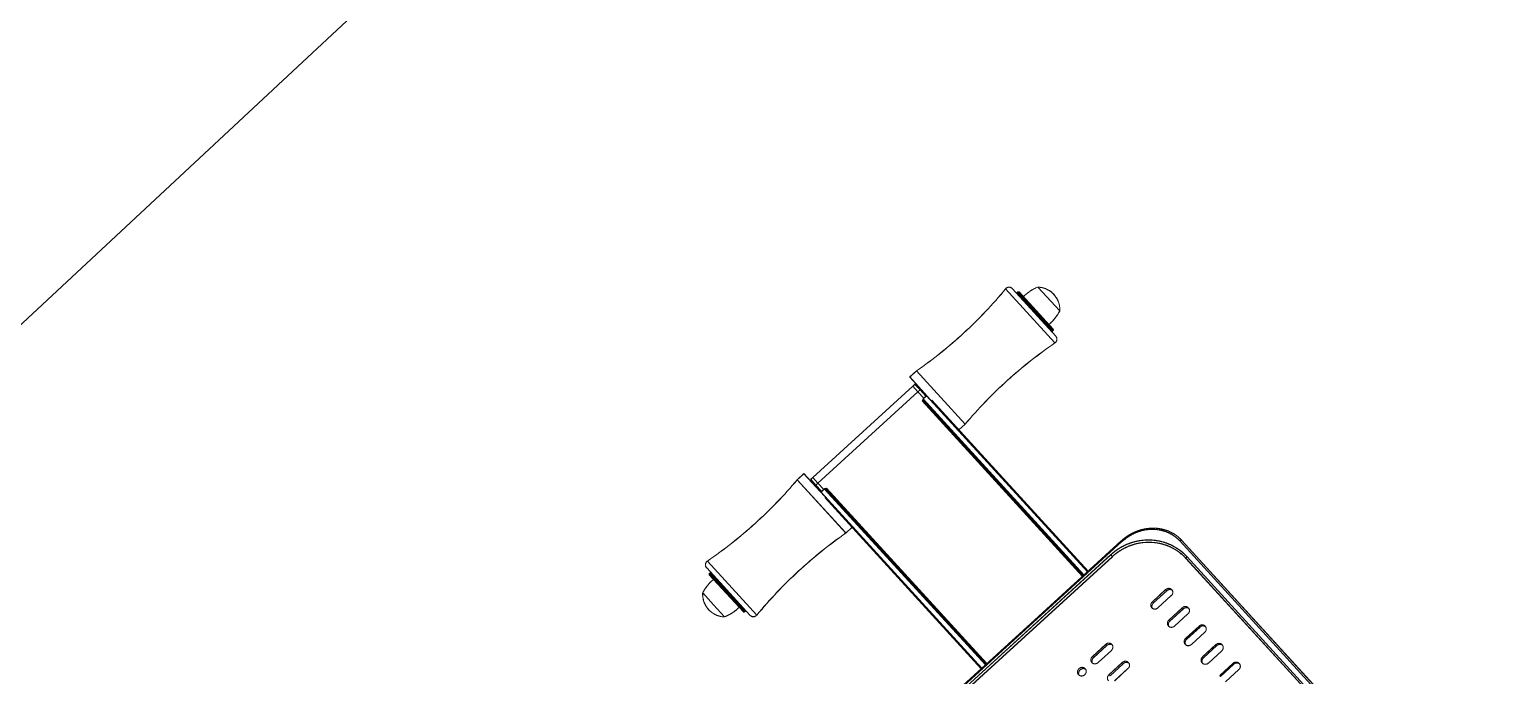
# Model space of a CAD drawing. Header units: millimetres. Extents: x -71377 to 516042, y -145869 to 441446.
# Drawn here: x 215250 to 216891, y 146328 to 147044 of the extents above; entities that cross this region are included whole.
import ezdxf

# ---------------------------------------------------------------- set-up
doc = ezdxf.new("R2010")
doc.units = ezdxf.units.MM
doc.header["$LTSCALE"] = 1000
doc.linetypes.add('IMPORT-DASHEDX2 _4_', pattern=[152.4, 101.6, -50.8])
for name, color, linetype, lineweight in [('05', 5, 'IMPORT-DASHEDX2 _4_', 5), ('06', 6, 'Continuous', 5), ('조경라인_dwg', 8, 'Continuous', 5)]:
    doc.layers.add(name, color=color, linetype=linetype, lineweight=lineweight)

# ---------------------------------------------------------------- blocks, each defined once
blk = doc.blocks.new('조경라인_dwg-6847807-지반층 배치도')
at = {"layer": '05'}
blk.add_line((216127.4, 146530.7), (216127.2, 146530.9), dxfattribs=at)
at = {"layer": '05', "flags": 128}
for points in [[(216331.9, 146756.1), (216386.6, 146696.3), (216331.9, 146756.3)], [(216339.4, 146756.3), (216387.5, 146703.8), (216339.4, 146756.4)], [(216345.4, 146752.9), (216344.6, 146752.2), (216383.7, 146709.4), (216384.5, 146709.9), (216345.3, 146752.8)], [(216383.7, 146709.4), (216384.5, 146710.1), (216345.4, 146752.9), (216344.6, 146752.1), (216383.7, 146709.3)], [(216346.8, 146752.7), (216384.5, 146711.5), (216346.8, 146752.8)], [(216367.5, 146758.1), (216391.8, 146731.7), (216367.6, 146758.2)], [(216233.1, 146665.2), (216287, 146606.1), (216280.2, 146599.9), (216287, 146606.2), (216233.1, 146665.3)], [(216417, 146437.4), (216239.3, 146632), (216240.2, 146632.8), (216418, 146438.3), (216240.3, 146632.9), (216239.4, 146632.1), (216417.1, 146437.5)], [(216241.3, 146631.6), (216240.5, 146630.9), (216241.4, 146631.7)], [(216423.2, 146443.1), (216250, 146632.9), (216423.3, 146443.2)], [(216255.2, 146616.5), (216254.3, 146615.8), (216255.2, 146616.6)], [(216261, 146610.1), (216260.1, 146609.4), (216261, 146610.2)], [(216262.5, 146608.4), (216261.7, 146607.7), (216262.6, 146608.5)], [(216161.7, 146491.6), (216154.9, 146485.5), (216100.9, 146544.6), (216108.3, 146551.3), (216131, 146526.3), (216108.3, 146551.2), (216100.9, 146544.5), (216154.8, 146485.4), (216161.7, 146491.8)], [(216311, 146340.7), (216133.3, 146535.3), (216132.4, 146534.5), (216310.1, 146339.9), (216132.4, 146534.4), (216133.3, 146535.2), (216311, 146340.6)], [(216127, 146530.7), (216127, 146530.8), (216127, 146530.8), (216127.1, 146530.9), (216127.2, 146531.1), (216131, 146534.6), (216131.2, 146534.4), (216127.4, 146530.7), (216305.6, 146335.7), (216127.4, 146530.8), (216131.2, 146534.4), (216309.4, 146339.2), (216131.2, 146534.2), (216131, 146534.5), (216127.2, 146531.1), (216127.4, 146530.8), (216127.3, 146530.7), (216127.2, 146530.6), (216127.4, 146530.7), (216127.2, 146530.5)], [(216131.5, 146524.7), (216304.8, 146335), (216131.6, 146524.8)], [(216133.5, 146533.2), (216134.4, 146534.1), (216133.5, 146533.3)], [(216148.2, 146518.8), (216147.4, 146518.1), (216148.3, 146519)], [(216154.1, 146512.5), (216153.2, 146511.8), (216154.1, 146512.6)], [(216155.6, 146510.8), (216154.8, 146510.1), (216155.6, 146510.9)], [(216353, 146507.5), (216353.9, 146508.4), (216353, 146507.6)], [(216354.3, 146506.1), (216355.2, 146507), (216354.3, 146506.2)], [(216361.7, 146499.8), (216360.9, 146499.1), (216361.8, 146499.9)], [(217040.3, 145915.3), (216527.3, 146477.1), (216527.2, 146477.2), (216527, 146477.3), (216526.7, 146477.2), (216526.5, 146477.2), (216526.2, 146477), (216525.9, 146476.9), (216525.6, 146476.6), (216525.3, 146476.4), (217039.2, 145913.6), (216525.3, 146476.5), (216525.6, 146476.8), (216525.9, 146477), (216526.2, 146477.1), (216526.5, 146477.3), (216526.8, 146477.3), (216527, 146477.4), (216527.2, 146477.3), (216527.3, 146477.2), (217040.4, 145915.4)], [(216056, 146394.4), (216001.3, 146454.4), (216056.1, 146394.5)], [(216286.2, 146309.6), (216286.3, 146309.4), (216450.5, 146459.3), (216450.3, 146459.5), (216448.5, 146461.4), (216284.3, 146311.4), (216286.2, 146309.6), (216450.3, 146459.5), (216448.5, 146461.5), (216284.3, 146311.6), (216286.2, 146309.6), (216450.3, 146459.4), (216450.5, 146459.2), (216286.3, 146309.3), (216286.1, 146309.4)], [(217021.7, 145923.9), (216533.1, 146458.9), (216532.8, 146458.7), (216532.5, 146458.4), (216532.3, 146458.1), (216532.2, 146457.8), (216532.1, 146457.5), (216532, 146457.3), (216532.1, 146457.1), (216532.1, 146457), (217019.9, 145922.9), (216532.2, 146457.1), (216532.1, 146457.2), (216532.1, 146457.4), (216532.1, 146457.7), (216532.2, 146457.9), (216532.4, 146458.2), (216532.6, 146458.5), (216532.8, 146458.8), (216533.1, 146459.1), (217021.7, 145923.8)], [(216048.5, 146394.2), (216000.5, 146446.9), (216048.5, 146394.3)], [(216042.6, 146397.9), (216003.5, 146440.7), (216004.2, 146441.3), (216043.3, 146398.4), (216042.6, 146397.9), (216043.3, 146398.5), (216004.2, 146441.4), (216003.4, 146440.6), (216042.5, 146397.8)], [(216003.4, 146439.2), (216041.2, 146397.9), (216003.4, 146439.3)], [(216510.5, 146421.3), (216495.8, 146407.9), (216494.6, 146409.2), (216509.3, 146422.7), (216510.6, 146421.5), (216495.8, 146408), (216494.6, 146409.3), (216509.4, 146422.8), (216510.6, 146421.5)], [(216246.1, 146409.9), (216247, 146410.8), (216246.1, 146410)], [(216247.4, 146408.5), (216248.3, 146409.4), (216247.4, 146408.6)], [(216500.7, 146402.4), (216515.5, 146416), (216500.8, 146402.5)], [(216254.8, 146402.1), (216253.9, 146401.4), (216254.8, 146402.2)], [(216528.8, 146401.3), (216514.1, 146387.8), (216512.9, 146389), (216527.7, 146402.5), (216528.9, 146401.4), (216514.1, 146387.9), (216513, 146389.2), (216527.7, 146402.6), (216528.9, 146401.4)], [(216519.2, 146382.2), (216534, 146395.8), (216519.2, 146382.3)], [(216547.3, 146381), (216532.5, 146367.6), (216531.5, 146368.7), (216546.3, 146382.2), (216547.4, 146381.2), (216532.6, 146367.7), (216531.5, 146368.8), (216546.3, 146382.3), (216547.4, 146381.2)], [(216537.8, 146361.8), (216552.6, 146375.4), (216537.8, 146361.9)], [(216434.3, 146341.7), (216449.1, 146355.3), (216434.3, 146341.8)], [(216566, 146360.6), (216551.2, 146347.1), (216550.2, 146348.2), (216565, 146361.7), (216566, 146360.7), (216551.3, 146347.2), (216550.3, 146348.3), (216565.1, 146361.8), (216566, 146360.7)], [(216556.6, 146341.2), (216571.4, 146354.8), (216556.7, 146341.3)], [(216462.4, 146340.6), (216447.6, 146327.1), (216446.5, 146328.4), (216461.2, 146341.8), (216462.4, 146340.7), (216447.6, 146327.2), (216446.5, 146328.5), (216461.3, 146342), (216462.4, 146340.7)], [(216584.8, 146339.9), (216570.1, 146326.5), (216569.2, 146327.4), (216583.9, 146340.9), (216584.9, 146340.1), (216570.1, 146326.6), (216569.2, 146327.6), (216584, 146341), (216584.9, 146340.1)], [(216452.7, 146321.5), (216467.5, 146335.1), (216452.8, 146321.6)], [(216575.6, 146320.4), (216590.4, 146334), (216575.6, 146320.5)]]:
    blk.add_lwpolyline(points, dxfattribs=at)
for points in [[(216228.9, 146648.2), (216234.6, 146641.9), (216241.1, 146635), (216234.7, 146642), (216123.9, 146540.9), (216130.3, 146533.9), (216123.9, 146540.8), (216234.6, 146641.9), (216237, 146644.2), (216231.3, 146650.4), (216229, 146648.3), (216118.2, 146547.1), (216115.8, 146545), (216121.5, 146538.7), (216123.9, 146540.8), (216118.2, 146547), (216229, 146648.3), (216234.7, 146642), (216237, 146644.2), (216243.4, 146637.2), (216237, 146644.1), (216231.3, 146650.3)], [(216225.7, 146658.4), (216233.1, 146665.3), (216225.7, 146658.5), (216248.4, 146633.6)], [(216240.3, 146634.2), (216240.5, 146634), (216418.7, 146439), (216240.5, 146634.1), (216244.4, 146637.7), (216422.5, 146442.5), (216244.3, 146637.5), (216240.5, 146634.1), (216240.3, 146634.4), (216244.2, 146637.9), (216244.4, 146638), (216244.2, 146637.9), (216244.4, 146637.9), (216244.1, 146637.8), (216244.3, 146637.5), (216244.5, 146637.7), (216244.6, 146637.8), (216244.5, 146637.8), (216244.4, 146637.7), (216244.2, 146637.9)], [(216121.5, 146538.6), (216127.9, 146531.7), (216121.5, 146538.7), (216123.9, 146540.9), (216118.2, 146547.1), (216115.8, 146544.9)], [(216268.8, 146300.7), (216460.7, 146475.9), (216460, 146476.6), (216268, 146301.3), (216268.7, 146300.5), (216460.8, 146476), (216460.1, 146476.8), (216268.1, 146301.4)], [(216008.2, 146405.7), (215996.1, 146419.1), (216008.2, 146405.8), (216020.4, 146392.5)], [(216442.9, 146362), (216444.1, 146360.8), (216442.9, 146362.1), (216428.1, 146348.6), (216429.3, 146347.3), (216444.1, 146360.7), (216429.3, 146347.2), (216428.1, 146348.5)]]:
    blk.add_lwpolyline(points, close=True, dxfattribs=at)
at = {"layer": '05'}
for centre, radius, start, end in [((215946.8, 147075.2), 500, 304.9286, 320.3659), ((215946.8, 147075.1), 500, 304.9286, 320.3659), ((216335.7, 146753.1), 5, 42.3982, 140.3659), ((216335.7, 146753), 5, 42.3982, 140.3659), ((216345.3, 146751.5), 1, 132.3982, 222.3982), ((216345.3, 146751.4), 1, 132.3982, 222.3982), ((216346, 146752), 1, 42.3982, 132.3982), ((216346.1, 146752.1), 1, 42.3982, 132.3982), ((216386.6, 146712), 50, 112.3354, 134.5158), ((216386.5, 146711.9), 50, 112.3354, 134.5158), ((216366.9, 146733.1), 25, 356.3437, 88.4527), ((216366.9, 146733.3), 25, 356.3437, 88.4527), ((216347.5, 146754.8), 50, 310.2807, 332.461), ((216347.5, 146754.7), 50, 310.2807, 332.461), ((216383.1, 146710.1), 1, 222.3982, 312.3982), ((216383, 146710), 1, 222.3982, 312.3982), ((216383.8, 146710.8), 1, 312.3982, 42.3982), ((216383.8, 146710.7), 1, 312.3982, 42.3982), ((216383.8, 146700.4), 5, 304.4306, 42.3982), ((216383.8, 146700.3), 5, 304.4306, 42.3982), ((216669.3, 146283.9), 500, 124.4306, 139.8678), ((216669.3, 146283.8), 500, 124.4306, 139.8678), ((216241, 146633.6), 1, 132.3982, 222.3982), ((216241, 146633.5), 1, 132.3982, 222.3982), ((216241, 146633.4), 0.893, 124.4144, 211.124), ((216241, 146633.3), 0.893, 124.4144, 211.124), ((215718.6, 146866.8), 500, 304.4306, 319.8678), ((215718.6, 146866.7), 500, 304.4306, 319.8678), ((216131.7, 146533.8), 1, 42.3982, 132.3982), ((216131.7, 146533.7), 1, 42.3982, 132.3982), ((216131.9, 146533.8), 0.893, 53.6706, 140.3839), ((216131.9, 146533.7), 0.893, 53.6706, 140.3839), ((216441.1, 146075.4), 500, 124.9286, 140.3659), ((216441.1, 146075.6), 500, 124.9286, 140.3659), ((216004.1, 146450.2), 5, 124.4306, 222.3982), ((216004.2, 146450.3), 5, 124.4306, 222.3982), ((216004.1, 146440), 1, 132.3982, 222.3982), ((216004.1, 146439.8), 1, 132.3982, 222.3982), ((216004.9, 146440.6), 1, 42.3982, 132.3982), ((216004.8, 146440.5), 1, 42.3982, 132.3982), ((216040.4, 146396), 50, 130.2807, 152.461), ((216040.4, 146395.9), 50, 130.2807, 152.461), ((216021, 146417.4), 25, 176.3437, 222.3982), ((216021.1, 146417.5), 25, 176.3437, 222.3982), ((216021.1, 146417.5), 25, 222.3982, 268.4527), ((216021, 146417.4), 25, 222.3982, 268.4527), ((216001.4, 146438.8), 50, 292.3354, 314.5158), ((216001.4, 146438.6), 50, 292.3354, 314.5158), ((216041.9, 146398.5), 1, 222.3982, 312.3982), ((216041.9, 146398.6), 1, 222.3982, 312.3982), ((216042.6, 146399.3), 1, 312.3982, 42.3982), ((216042.6, 146399.2), 1, 312.3982, 42.3982), ((216052.2, 146397.7), 5, 222.3982, 320.3659), ((216052.2, 146397.6), 5, 222.3982, 320.3659)]:
    blk.add_arc(centre, radius, start, end, dxfattribs=at)
for points, knots in [([(216514.6, 146486.7), (216513.6, 146487.1), (216511.6, 146488), (216508.3, 146489.1), (216504.7, 146490), (216501.1, 146490.6), (216497.3, 146491), (216493.6, 146491), (216489.8, 146490.6), (216486, 146490), (216482.2, 146489.2), (216478.5, 146488), (216474.8, 146486.5), (216471.3, 146484.8), (216467.9, 146482.8), (216464.6, 146480.6), (216462, 146478.5), (216460.6, 146477.2), (216460.1, 146476.7)], [0, 0, 0, 0, 0.0552986, 0.1201686, 0.1852482, 0.2504501, 0.3156416, 0.3807494, 0.4452767, 0.5099851, 0.575399, 0.6412161, 0.7070777, 0.7725793, 0.8374117, 0.9017972, 0.9669402, 1, 1, 1, 1]), ([(216514.5, 146486.5), (216513.6, 146487), (216511.6, 146487.9), (216508.3, 146489), (216504.7, 146489.9), (216501, 146490.5), (216497.3, 146490.8), (216493.5, 146490.8), (216489.8, 146490.5), (216486, 146489.9), (216482.2, 146489), (216478.5, 146487.9), (216474.8, 146486.4), (216471.3, 146484.7), (216467.9, 146482.7), (216464.6, 146480.5), (216462, 146478.4), (216460.5, 146477.1), (216460.1, 146476.6)], [0, 0, 0, 0, 0.0552986, 0.1201686, 0.1852482, 0.2504501, 0.3156416, 0.3807494, 0.4452767, 0.5099851, 0.575399, 0.6412161, 0.7070777, 0.7725793, 0.8374117, 0.9017972, 0.9669402, 1, 1, 1, 1]), ([(216525.3, 146476.4), (216524.1, 146477.5), (216521.9, 146479.8), (216517.3, 146483.2), (216511.6, 146486.3), (216504.4, 146488.6), (216496.9, 146489.7), (216489.2, 146489.4), (216481.5, 146487.8), (216474, 146485), (216467, 146481), (216462.8, 146477.6), (216460.7, 146475.9)], [0, 0, 0, 0, 0.070702, 0.141403, 0.24878, 0.356157, 0.463511, 0.570865, 0.678168, 0.785472, 0.892736, 1, 1, 1, 1]), ([(216525.3, 146476.5), (216524.2, 146477.7), (216521.9, 146480), (216517.4, 146483.3), (216511.6, 146486.5), (216504.5, 146488.8), (216497, 146489.8), (216489.2, 146489.5), (216481.5, 146487.9), (216474.1, 146485.1), (216467, 146481.2), (216462.9, 146477.7), (216460.8, 146476)], [0, 0, 0, 0, 0.070702, 0.141403, 0.24878, 0.356157, 0.463511, 0.570865, 0.678168, 0.785472, 0.892736, 1, 1, 1, 1]), ([(216514.6, 146486.4), (216515.2, 146486.2), (216517, 146485.4), (216520.1, 146483.5), (216523.8, 146480.7), (216526.1, 146478.3), (216527.3, 146477.1)], [0, 0, 0, 0, 0.12048, 0.365234, 0.680662, 1, 1, 1, 1]), ([(216514.7, 146486.5), (216515.3, 146486.3), (216517, 146485.5), (216520.1, 146483.6), (216523.8, 146480.8), (216526.2, 146478.4), (216527.3, 146477.2)], [0, 0, 0, 0, 0.12048, 0.365234, 0.680662, 1, 1, 1, 1]), ([(216448.5, 146461.5), (216450.1, 146462.8), (216453.3, 146465.6), (216458.6, 146469.1), (216464.2, 146472.1), (216469.9, 146474.4), (216475.9, 146476.2), (216482, 146477.4), (216488.3, 146477.9), (216494.6, 146477.8), (216500.9, 146477), (216507.3, 146475.4), (216513.4, 146473.2), (216519.1, 146470.3), (216524.3, 146467), (216529, 146463.3), (216531.7, 146460.5), (216533.1, 146459.1)], [0, 0, 0, 0, 0.063933, 0.128073, 0.192014, 0.255871, 0.31992, 0.383796, 0.45114, 0.518681, 0.586046, 0.658152, 0.73047, 0.80259, 0.868344, 0.934246, 1, 1, 1, 1]), ([(216448.5, 146461.4), (216450.1, 146462.7), (216453.3, 146465.5), (216458.6, 146469), (216464.1, 146471.9), (216469.9, 146474.3), (216475.8, 146476.1), (216482, 146477.2), (216488.2, 146477.8), (216494.6, 146477.6), (216500.9, 146476.8), (216507.2, 146475.3), (216513.4, 146473.1), (216519.1, 146470.2), (216524.3, 146466.9), (216528.9, 146463.2), (216531.7, 146460.4), (216533.1, 146458.9)], [0, 0, 0, 0, 0.063933, 0.128073, 0.192014, 0.255871, 0.31992, 0.383796, 0.45114, 0.518681, 0.586046, 0.658152, 0.73047, 0.80259, 0.868344, 0.934246, 1, 1, 1, 1]), ([(216532.2, 146457.1), (216530.1, 146459.1), (216526.1, 146463.2), (216519.5, 146467.6), (216513.1, 146470.8), (216507.1, 146473), (216501, 146474.4), (216494.8, 146475.2), (216488.7, 146475.3), (216482.7, 146474.8), (216476.7, 146473.7), (216471, 146472), (216465.4, 146469.7), (216460.1, 146466.8), (216455, 146463.5), (216451.9, 146460.8), (216450.3, 146459.5)], [0, 0, 0, 0, 0.09886, 0.19772, 0.269965, 0.342408, 0.414639, 0.482033, 0.549603, 0.616975, 0.680767, 0.744731, 0.808503, 0.872272, 0.936239, 1, 1, 1, 1]), ([(216532.1, 146457), (216530.1, 146459), (216526, 146463.1), (216519.5, 146467.5), (216513.1, 146470.7), (216507.1, 146472.9), (216501, 146474.3), (216494.8, 146475.1), (216488.7, 146475.2), (216482.6, 146474.7), (216476.7, 146473.6), (216471, 146471.9), (216465.4, 146469.6), (216460, 146466.7), (216454.9, 146463.3), (216451.8, 146460.7), (216450.3, 146459.4)], [0, 0, 0, 0, 0.09886, 0.19772, 0.269965, 0.342408, 0.414639, 0.482033, 0.549603, 0.616975, 0.680767, 0.744731, 0.808503, 0.872272, 0.936239, 1, 1, 1, 1]), ([(216509.3, 146422.7), (216509.8, 146423), (216510.7, 146423.7), (216512.3, 146424.1), (216513.9, 146424), (216515.2, 146423.5), (216515.9, 146422.9), (216516.1, 146422.6)], [0, 0, 0, 0, 0.214695, 0.429386, 0.644079, 0.858773, 1, 1, 1, 1]), ([(216509.4, 146422.8), (216509.8, 146423.1), (216510.7, 146423.8), (216512.3, 146424.2), (216514, 146424.1), (216515.3, 146423.6), (216515.9, 146423), (216516.1, 146422.8)], [0, 0, 0, 0, 0.214695, 0.429386, 0.644079, 0.858773, 1, 1, 1, 1]), ([(216516.6, 146421.9), (216516.4, 146422), (216515.9, 146422.5), (216514.6, 146422.8), (216512.9, 146422.7), (216511.5, 146422.2), (216510.8, 146421.6), (216510.5, 146421.3)], [0, 0, 0, 0, 0.1015394, 0.3471674, 0.5927957, 0.8384221, 1, 1, 1, 1]), ([(216516.6, 146422), (216516.5, 146422.1), (216515.9, 146422.6), (216514.6, 146422.9), (216513, 146422.8), (216511.6, 146422.3), (216510.8, 146421.7), (216510.6, 146421.5)], [0, 0, 0, 0, 0.1015394, 0.3471674, 0.5927957, 0.8384221, 1, 1, 1, 1]), ([(216516.1, 146422.8), (216516.4, 146422.3), (216517.1, 146421.5), (216517.4, 146419.9), (216517.1, 146418.3), (216516.4, 146416.9), (216515.8, 146416.3), (216515.5, 146416)], [0, 0, 0, 0, 0.214693, 0.429385, 0.644079, 0.858771, 1, 1, 1, 1]), ([(216516.1, 146422.6), (216516.4, 146422.2), (216517, 146421.4), (216517.3, 146419.8), (216517.1, 146418.2), (216516.4, 146416.8), (216515.8, 146416.1), (216515.5, 146415.9)], [0, 0, 0, 0, 0.214693, 0.429385, 0.644079, 0.858771, 1, 1, 1, 1]), ([(216494, 146402.5), (216493.7, 146402.9), (216493.1, 146403.8), (216492.8, 146405.4), (216493, 146407), (216493.7, 146408.4), (216494.3, 146409), (216494.6, 146409.3)], [0, 0, 0, 0, 0.214691, 0.429383, 0.644074, 0.858772, 1, 1, 1, 1]), ([(216494, 146402.4), (216493.6, 146402.8), (216493, 146403.7), (216492.7, 146405.3), (216493, 146406.9), (216493.6, 146408.2), (216494.3, 146408.9), (216494.6, 146409.2)], [0, 0, 0, 0, 0.214691, 0.429383, 0.644074, 0.858772, 1, 1, 1, 1]), ([(216495.8, 146408), (216495.4, 146407.6), (216494.6, 146406.7), (216494.1, 146405.1), (216494, 146403.5), (216494.3, 146402.4), (216494.6, 146402), (216494.7, 146401.9)], [0, 0, 0, 0, 0.2453428, 0.4906814, 0.736022, 0.9813643, 1, 1, 1, 1]), ([(216495.8, 146407.9), (216495.4, 146407.4), (216494.6, 146406.6), (216494, 146405), (216494, 146403.4), (216494.3, 146402.3), (216494.6, 146401.9), (216494.6, 146401.8)], [0, 0, 0, 0, 0.2453428, 0.4906814, 0.736022, 0.9813643, 1, 1, 1, 1]), ([(216527.7, 146402.6), (216528.2, 146403), (216529.1, 146403.7), (216530.7, 146404.1), (216532.3, 146404), (216533.7, 146403.4), (216534.3, 146402.8), (216534.5, 146402.6)], [0, 0, 0, 0, 0.214695, 0.429386, 0.644078, 0.858772, 1, 1, 1, 1]), ([(216527.7, 146402.5), (216528.1, 146402.9), (216529, 146403.6), (216530.7, 146404), (216532.3, 146403.9), (216533.6, 146403.3), (216534.3, 146402.7), (216534.5, 146402.5)], [0, 0, 0, 0, 0.214695, 0.429386, 0.644078, 0.858772, 1, 1, 1, 1]), ([(216500.8, 146402.5), (216500.3, 146402.2), (216499.4, 146401.5), (216497.8, 146401.1), (216496.2, 146401.2), (216494.8, 146401.7), (216494.2, 146402.3), (216494, 146402.5)], [0, 0, 0, 0, 0.214695, 0.429387, 0.644079, 0.858773, 1, 1, 1, 1]), ([(216500.7, 146402.4), (216500.3, 146402.1), (216499.4, 146401.4), (216497.8, 146400.9), (216496.1, 146401), (216494.8, 146401.6), (216494.2, 146402.2), (216494, 146402.4)], [0, 0, 0, 0, 0.214695, 0.429387, 0.644079, 0.858773, 1, 1, 1, 1]), ([(216512.4, 146382.4), (216512.1, 146382.8), (216511.5, 146383.6), (216511.2, 146385.2), (216511.4, 146386.9), (216512.1, 146388.2), (216512.7, 146388.9), (216513, 146389.2)], [0, 0, 0, 0, 0.214691, 0.429382, 0.644075, 0.858772, 1, 1, 1, 1]), ([(216512.4, 146382.3), (216512, 146382.7), (216511.4, 146383.5), (216511.1, 146385.1), (216511.4, 146386.8), (216512, 146388.1), (216512.7, 146388.8), (216512.9, 146389)], [0, 0, 0, 0, 0.214691, 0.429382, 0.644075, 0.858772, 1, 1, 1, 1]), ([(216514.1, 146387.8), (216513.7, 146387.4), (216512.9, 146386.6), (216512.3, 146385), (216512.3, 146383.3), (216512.6, 146382.2), (216513, 146381.8), (216513, 146381.7)], [0, 0, 0, 0, 0.242875, 0.485745, 0.728616, 0.971492, 1, 1, 1, 1]), ([(216514.1, 146387.9), (216513.7, 146387.5), (216512.9, 146386.7), (216512.4, 146385.1), (216512.3, 146383.5), (216512.6, 146382.3), (216513, 146381.9), (216513, 146381.8)], [0, 0, 0, 0, 0.242875, 0.485745, 0.728616, 0.971492, 1, 1, 1, 1]), ([(216535, 146401.8), (216534.8, 146401.9), (216534.2, 146402.4), (216532.9, 146402.7), (216531.2, 146402.7), (216529.8, 146402.1), (216529.1, 146401.5), (216528.8, 146401.3)], [0, 0, 0, 0, 0.110661, 0.353796, 0.59693, 0.840062, 1, 1, 1, 1]), ([(216535, 146401.9), (216534.8, 146402), (216534.2, 146402.5), (216532.9, 146402.8), (216531.3, 146402.8), (216529.9, 146402.2), (216529.1, 146401.6), (216528.9, 146401.4)], [0, 0, 0, 0, 0.110661, 0.353796, 0.59693, 0.840062, 1, 1, 1, 1]), ([(216534.5, 146402.6), (216534.9, 146402.2), (216535.5, 146401.3), (216535.8, 146399.7), (216535.6, 146398.1), (216534.9, 146396.7), (216534.2, 146396.1), (216534, 146395.8)], [0, 0, 0, 0, 0.214693, 0.429386, 0.644079, 0.858771, 1, 1, 1, 1]), ([(216534.5, 146402.5), (216534.8, 146402.1), (216535.4, 146401.2), (216535.7, 146399.6), (216535.5, 146398), (216534.9, 146396.6), (216534.2, 146395.9), (216534, 146395.7)], [0, 0, 0, 0, 0.214693, 0.429386, 0.644079, 0.858771, 1, 1, 1, 1]), ([(216519.2, 146382.3), (216518.8, 146382), (216517.9, 146381.3), (216516.2, 146380.9), (216514.6, 146381), (216513.3, 146381.5), (216512.6, 146382.1), (216512.4, 146382.4)], [0, 0, 0, 0, 0.214695, 0.429387, 0.644078, 0.858773, 1, 1, 1, 1]), ([(216519.2, 146382.2), (216518.7, 146381.9), (216517.8, 146381.2), (216516.2, 146380.8), (216514.6, 146380.9), (216513.2, 146381.4), (216512.6, 146382), (216512.4, 146382.3)], [0, 0, 0, 0, 0.214695, 0.429387, 0.644078, 0.858773, 1, 1, 1, 1]), ([(216546.3, 146382.3), (216546.7, 146382.6), (216547.6, 146383.3), (216549.3, 146383.7), (216550.9, 146383.6), (216552.3, 146383.1), (216552.9, 146382.5), (216553.1, 146382.2)], [0, 0, 0, 0, 0.214695, 0.429386, 0.644079, 0.858773, 1, 1, 1, 1]), ([(216546.3, 146382.2), (216546.7, 146382.5), (216547.6, 146383.2), (216549.3, 146383.6), (216550.9, 146383.5), (216552.2, 146382.9), (216552.9, 146382.3), (216553.1, 146382.1)], [0, 0, 0, 0, 0.214695, 0.429386, 0.644079, 0.858773, 1, 1, 1, 1]), ([(216553.5, 146381.4), (216553.3, 146381.6), (216552.7, 146382.1), (216551.4, 146382.5), (216549.7, 146382.4), (216548.3, 146381.9), (216547.6, 146381.3), (216547.3, 146381)], [0, 0, 0, 0, 0.119415, 0.360156, 0.600898, 0.841637, 1, 1, 1, 1]), ([(216553.6, 146381.5), (216553.4, 146381.7), (216552.8, 146382.2), (216551.4, 146382.6), (216549.8, 146382.5), (216548.4, 146382), (216547.6, 146381.4), (216547.4, 146381.2)], [0, 0, 0, 0, 0.119415, 0.360156, 0.600898, 0.841637, 1, 1, 1, 1]), ([(216553.1, 146382.2), (216553.5, 146381.8), (216554.1, 146380.9), (216554.4, 146379.3), (216554.2, 146377.7), (216553.5, 146376.3), (216552.9, 146375.6), (216552.6, 146375.4)], [0, 0, 0, 0, 0.214693, 0.429386, 0.64408, 0.858771, 1, 1, 1, 1]), ([(216553.1, 146382.1), (216553.4, 146381.7), (216554.1, 146380.8), (216554.4, 146379.2), (216554.2, 146377.6), (216553.5, 146376.2), (216552.8, 146375.5), (216552.6, 146375.3)], [0, 0, 0, 0, 0.214693, 0.429386, 0.64408, 0.858771, 1, 1, 1, 1]), ([(216442.9, 146362.1), (216443.3, 146362.4), (216444.2, 146363.1), (216445.9, 146363.5), (216447.5, 146363.4), (216448.8, 146362.9), (216449.4, 146362.3), (216449.7, 146362.1)], [0, 0, 0, 0, 0.214692, 0.429386, 0.644079, 0.858773, 1, 1, 1, 1]), ([(216442.9, 146362), (216443.3, 146362.3), (216444.2, 146363), (216445.8, 146363.4), (216447.5, 146363.3), (216448.8, 146362.8), (216449.4, 146362.2), (216449.6, 146362)], [0, 0, 0, 0, 0.214692, 0.429386, 0.644079, 0.858773, 1, 1, 1, 1]), ([(216450.2, 146361.3), (216450, 146361.4), (216449.4, 146361.9), (216448.1, 146362.2), (216446.5, 146362.1), (216445.1, 146361.6), (216444.4, 146361), (216444.1, 146360.8)], [0, 0, 0, 0, 0.101538, 0.347166, 0.592793, 0.838423, 1, 1, 1, 1]), ([(216450.1, 146361.2), (216450, 146361.3), (216449.4, 146361.8), (216448.1, 146362.1), (216446.5, 146362), (216445.1, 146361.5), (216444.3, 146360.9), (216444.1, 146360.7)], [0, 0, 0, 0, 0.101538, 0.347166, 0.592793, 0.838423, 1, 1, 1, 1]), ([(216449.6, 146362), (216449.9, 146361.5), (216450.6, 146360.7), (216450.9, 146359.1), (216450.6, 146357.5), (216450, 146356.1), (216449.3, 146355.5), (216449, 146355.2)], [0, 0, 0, 0, 0.214692, 0.429384, 0.644077, 0.858772, 1, 1, 1, 1]), ([(216449.7, 146362.1), (216450, 146361.7), (216450.6, 146360.8), (216450.9, 146359.2), (216450.7, 146357.6), (216450, 146356.2), (216449.3, 146355.6), (216449.1, 146355.3)], [0, 0, 0, 0, 0.214692, 0.429384, 0.644077, 0.858772, 1, 1, 1, 1]), ([(216531, 146362), (216530.7, 146362.4), (216530, 146363.3), (216529.7, 146364.9), (216530, 146366.5), (216530.6, 146367.9), (216531.3, 146368.6), (216531.5, 146368.8)], [0, 0, 0, 0, 0.21469, 0.429382, 0.644075, 0.858772, 1, 1, 1, 1]), ([(216531, 146361.9), (216530.6, 146362.3), (216530, 146363.2), (216529.7, 146364.8), (216529.9, 146366.4), (216530.6, 146367.8), (216531.2, 146368.4), (216531.5, 146368.7)], [0, 0, 0, 0, 0.21469, 0.429382, 0.644075, 0.858772, 1, 1, 1, 1]), ([(216532.5, 146367.6), (216532.2, 146367.1), (216531.4, 146366.3), (216530.8, 146364.7), (216530.8, 146363.1), (216531.1, 146361.9), (216531.5, 146361.4), (216531.6, 146361.4)], [0, 0, 0, 0, 0.240506, 0.481008, 0.721511, 0.962016, 1, 1, 1, 1]), ([(216532.6, 146367.7), (216532.2, 146367.3), (216531.4, 146366.4), (216530.9, 146364.8), (216530.9, 146363.2), (216531.2, 146362), (216531.5, 146361.5), (216531.6, 146361.5)], [0, 0, 0, 0, 0.240506, 0.481008, 0.721511, 0.962016, 1, 1, 1, 1]), ([(216537.8, 146361.9), (216537.4, 146361.6), (216536.5, 146360.9), (216534.8, 146360.5), (216533.2, 146360.6), (216531.9, 146361.2), (216531.2, 146361.8), (216531, 146362)], [0, 0, 0, 0, 0.214695, 0.429386, 0.644079, 0.858773, 1, 1, 1, 1]), ([(216537.8, 146361.8), (216537.4, 146361.4), (216536.5, 146360.8), (216534.8, 146360.4), (216533.2, 146360.5), (216531.8, 146361), (216531.2, 146361.6), (216531, 146361.9)], [0, 0, 0, 0, 0.214695, 0.429386, 0.644079, 0.858773, 1, 1, 1, 1]), ([(216565, 146361.7), (216565.5, 146362), (216566.4, 146362.7), (216568, 146363.1), (216569.7, 146363), (216571, 146362.4), (216571.6, 146361.8), (216571.9, 146361.5)], [0, 0, 0, 0, 0.214695, 0.429387, 0.644079, 0.858773, 1, 1, 1, 1]), ([(216565.1, 146361.8), (216565.5, 146362.1), (216566.4, 146362.8), (216568.1, 146363.2), (216569.7, 146363.1), (216571, 146362.5), (216571.7, 146361.9), (216571.9, 146361.6)], [0, 0, 0, 0, 0.214695, 0.429387, 0.644079, 0.858773, 1, 1, 1, 1]), ([(216572.3, 146361), (216572.1, 146361.2), (216571.5, 146361.7), (216570.1, 146362.1), (216568.5, 146362), (216567, 146361.5), (216566.3, 146360.9), (216566, 146360.7)], [0, 0, 0, 0, 0.127836, 0.366275, 0.604714, 0.843151, 1, 1, 1, 1]), ([(216572.3, 146360.9), (216572.1, 146361.1), (216571.5, 146361.6), (216570.1, 146362), (216568.4, 146361.9), (216567, 146361.4), (216566.3, 146360.8), (216566, 146360.6)], [0, 0, 0, 0, 0.127836, 0.366275, 0.604714, 0.843151, 1, 1, 1, 1]), ([(216571.9, 146361.6), (216572.2, 146361.2), (216572.9, 146360.4), (216573.2, 146358.7), (216573, 146357.1), (216572.3, 146355.7), (216571.7, 146355), (216571.4, 146354.8)], [0, 0, 0, 0, 0.214694, 0.429386, 0.64408, 0.858771, 1, 1, 1, 1]), ([(216571.9, 146361.5), (216572.2, 146361.1), (216572.9, 146360.2), (216573.2, 146358.6), (216573, 146357), (216572.3, 146355.6), (216571.7, 146354.9), (216571.4, 146354.7)], [0, 0, 0, 0, 0.214694, 0.429386, 0.64408, 0.858771, 1, 1, 1, 1]), ([(216427.5, 146341.8), (216427.2, 146342.3), (216426.6, 146343.1), (216426.3, 146344.7), (216426.5, 146346.3), (216427.2, 146347.7), (216427.9, 146348.3), (216428.1, 146348.6)], [0, 0, 0, 0, 0.214693, 0.429385, 0.644077, 0.858772, 1, 1, 1, 1]), ([(216427.5, 146341.7), (216427.2, 146342.1), (216426.6, 146343), (216426.3, 146344.6), (216426.5, 146346.2), (216427.2, 146347.6), (216427.8, 146348.2), (216428.1, 146348.5)], [0, 0, 0, 0, 0.214693, 0.429385, 0.644077, 0.858772, 1, 1, 1, 1]), ([(216429.3, 146347.2), (216428.9, 146346.8), (216428.1, 146345.9), (216427.6, 146344.3), (216427.5, 146342.7), (216427.8, 146341.6), (216428.1, 146341.2), (216428.2, 146341.1)], [0, 0, 0, 0, 0.245342, 0.490681, 0.736024, 0.981364, 1, 1, 1, 1]), ([(216434.3, 146341.8), (216433.9, 146341.5), (216433, 146340.8), (216431.3, 146340.4), (216429.7, 146340.5), (216428.4, 146341), (216427.8, 146341.6), (216427.5, 146341.8)], [0, 0, 0, 0, 0.214695, 0.429386, 0.64408, 0.858773, 1, 1, 1, 1]), ([(216434.3, 146341.7), (216433.8, 146341.4), (216432.9, 146340.7), (216431.3, 146340.3), (216429.7, 146340.4), (216428.4, 146340.9), (216427.7, 146341.5), (216427.5, 146341.7)], [0, 0, 0, 0, 0.214695, 0.429386, 0.64408, 0.858773, 1, 1, 1, 1]), ([(216429.3, 146347.3), (216428.9, 146346.9), (216428.2, 146346), (216427.6, 146344.4), (216427.6, 146342.8), (216427.9, 146341.7), (216428.2, 146341.3), (216428.2, 146341.3)], [0, 0, 0, 0, 0.245342, 0.490681, 0.736024, 0.981364, 1, 1, 1, 1]), ([(216461.2, 146341.8), (216461.7, 146342.2), (216462.6, 146342.9), (216464.2, 146343.3), (216465.9, 146343.2), (216467.2, 146342.6), (216467.8, 146342), (216468.1, 146341.8)], [0, 0, 0, 0, 0.214691, 0.429386, 0.644078, 0.858772, 1, 1, 1, 1]), ([(216461.3, 146342), (216461.7, 146342.3), (216462.6, 146343), (216464.3, 146343.4), (216465.9, 146343.3), (216467.2, 146342.7), (216467.8, 146342.1), (216468.1, 146341.9)], [0, 0, 0, 0, 0.214691, 0.429386, 0.644078, 0.858772, 1, 1, 1, 1]), ([(216468.5, 146341.2), (216468.4, 146341.3), (216467.8, 146341.8), (216466.5, 146342.2), (216464.8, 146342.1), (216463.4, 146341.5), (216462.7, 146341), (216462.4, 146340.7)], [0, 0, 0, 0, 0.11066, 0.353794, 0.596927, 0.840063, 1, 1, 1, 1]), ([(216468.5, 146341.1), (216468.3, 146341.2), (216467.7, 146341.7), (216466.4, 146342), (216464.8, 146342), (216463.4, 146341.4), (216462.6, 146340.8), (216462.4, 146340.6)], [0, 0, 0, 0, 0.11066, 0.353794, 0.596927, 0.840063, 1, 1, 1, 1]), ([(216468.1, 146341.9), (216468.4, 146341.5), (216469, 146340.6), (216469.3, 146339), (216469.1, 146337.4), (216468.4, 146336), (216467.8, 146335.4), (216467.5, 146335.1)], [0, 0, 0, 0, 0.214692, 0.429384, 0.644077, 0.858772, 1, 1, 1, 1]), ([(216468.1, 146341.8), (216468.4, 146341.4), (216469, 146340.5), (216469.3, 146338.9), (216469.1, 146337.3), (216468.4, 146335.9), (216467.7, 146335.3), (216467.5, 146335)], [0, 0, 0, 0, 0.214692, 0.429384, 0.644077, 0.858772, 1, 1, 1, 1]), ([(216549.7, 146341.3), (216549.4, 146341.7), (216548.8, 146342.6), (216548.5, 146344.2), (216548.7, 146345.9), (216549.3, 146347.2), (216550, 146347.9), (216550.2, 146348.2)], [0, 0, 0, 0, 0.21469, 0.429383, 0.644074, 0.858772, 1, 1, 1, 1]), ([(216549.8, 146341.4), (216549.5, 146341.8), (216548.8, 146342.7), (216548.5, 146344.3), (216548.7, 146346), (216549.4, 146347.3), (216550, 146348), (216550.3, 146348.3)], [0, 0, 0, 0, 0.21469, 0.429383, 0.644074, 0.858772, 1, 1, 1, 1]), ([(216551.2, 146347.1), (216550.8, 146346.7), (216550.1, 146345.8), (216549.5, 146344.2), (216549.5, 146342.6), (216549.9, 146341.4), (216550.2, 146340.9), (216550.3, 146340.8)], [0, 0, 0, 0, 0.2382271, 0.4764499, 0.7146739, 0.9529002, 1, 1, 1, 1]), ([(216551.3, 146347.2), (216550.9, 146346.8), (216550.1, 146346), (216549.6, 146344.3), (216549.5, 146342.7), (216549.9, 146341.5), (216550.3, 146341), (216550.3, 146340.9)], [0, 0, 0, 0, 0.2382271, 0.4764499, 0.7146739, 0.9529002, 1, 1, 1, 1]), ([(216556.6, 146341.2), (216556.2, 146340.8), (216555.3, 146340.2), (216553.6, 146339.8), (216552, 146339.9), (216550.6, 146340.5), (216550, 146341.1), (216549.7, 146341.3)], [0, 0, 0, 0, 0.214695, 0.429386, 0.644078, 0.858773, 1, 1, 1, 1]), ([(216556.7, 146341.3), (216556.2, 146341), (216555.3, 146340.3), (216553.7, 146339.9), (216552, 146340), (216550.7, 146340.6), (216550, 146341.2), (216549.8, 146341.4)], [0, 0, 0, 0, 0.214695, 0.429386, 0.644078, 0.858773, 1, 1, 1, 1]), ([(216583.9, 146340.9), (216584.4, 146341.3), (216585.3, 146342), (216587, 146342.4), (216588.6, 146342.2), (216590, 146341.6), (216590.6, 146341), (216590.9, 146340.8)], [0, 0, 0, 0, 0.214695, 0.429386, 0.644079, 0.858773, 1, 1, 1, 1]), ([(216584, 146341), (216584.4, 146341.4), (216585.3, 146342.1), (216587, 146342.5), (216588.6, 146342.3), (216590, 146341.7), (216590.6, 146341.1), (216590.9, 146340.9)], [0, 0, 0, 0, 0.214695, 0.429386, 0.644079, 0.858773, 1, 1, 1, 1]), ([(216591.2, 146340.2), (216591, 146340.4), (216590.3, 146341), (216588.9, 146341.3), (216587.3, 146341.3), (216585.9, 146340.8), (216585.1, 146340.2), (216584.8, 146339.9)], [0, 0, 0, 0, 0.135951, 0.372171, 0.608392, 0.84461, 1, 1, 1, 1]), ([(216591.2, 146340.3), (216591, 146340.5), (216590.4, 146341.1), (216589, 146341.4), (216587.3, 146341.4), (216585.9, 146340.9), (216585.2, 146340.3), (216584.9, 146340.1)], [0, 0, 0, 0, 0.135951, 0.372171, 0.608392, 0.84461, 1, 1, 1, 1]), ([(216590.9, 146340.9), (216591.2, 146340.5), (216591.8, 146339.6), (216592.2, 146338), (216592, 146336.3), (216591.3, 146334.9), (216590.7, 146334.3), (216590.4, 146334)], [0, 0, 0, 0, 0.214694, 0.429386, 0.64408, 0.858771, 1, 1, 1, 1]), ([(216590.9, 146340.8), (216591.2, 146340.3), (216591.8, 146339.5), (216592.1, 146337.8), (216591.9, 146336.2), (216591.3, 146334.8), (216590.6, 146334.1), (216590.4, 146333.9)], [0, 0, 0, 0, 0.214694, 0.429386, 0.64408, 0.858771, 1, 1, 1, 1]), ([(216419.5, 146328.3), (216419.1, 146328), (216418.2, 146327.3), (216416.6, 146326.9), (216414.9, 146327), (216413.5, 146327.6), (216412.3, 146328.7), (216411.7, 146330.2), (216411.6, 146331.8), (216412, 146333.4), (216412.7, 146334.5), (216413.2, 146335), (216413.4, 146335.1)], [0, 0, 0, 0, 0.0536882, 0.1073773, 0.1610656, 0.2147544, 0.2684432, 0.3221314, 0.3758196, 0.4295082, 0.4831968, 0.5, 0.5, 0.5, 0.5]), ([(216419.5, 146328.2), (216419.1, 146327.9), (216418.2, 146327.2), (216416.5, 146326.8), (216414.9, 146326.9), (216413.4, 146327.5), (216412.3, 146328.6), (216411.6, 146330), (216411.5, 146331.7), (216412, 146333.3), (216412.7, 146334.4), (216413.2, 146334.9), (216413.3, 146335)], [0, 0, 0, 0, 0.0536882, 0.1073773, 0.1610656, 0.2147544, 0.2684432, 0.3221314, 0.3758196, 0.4295082, 0.4831968, 0.5, 0.5, 0.5, 0.5]), ([(216413.5, 146327.7), (216413.3, 146328.1), (216412.8, 146328.9), (216412.8, 146330.5), (216413.2, 146332.1), (216414.1, 146333.5), (216415.4, 146334.6), (216417, 146335.2), (216418.7, 146335.2), (216419.9, 146334.9), (216420.5, 146334.5), (216420.6, 146334.3)], [0, 0, 0, 0, 0.099621, 0.221683, 0.343747, 0.465809, 0.587873, 0.709935, 0.831997, 0.954061, 1, 1, 1, 1]), ([(216413.5, 146327.6), (216413.3, 146328), (216412.8, 146328.8), (216412.7, 146330.3), (216413.2, 146331.9), (216414.1, 146333.4), (216415.4, 146334.4), (216417, 146335.1), (216418.6, 146335.1), (216419.9, 146334.8), (216420.4, 146334.3), (216420.6, 146334.2)], [0, 0, 0, 0, 0.099621, 0.221683, 0.343747, 0.465809, 0.587873, 0.709935, 0.831997, 0.954061, 1, 1, 1, 1]), ([(216413.3, 146335), (216413.6, 146335.3), (216414.4, 146335.8), (216415.8, 146336.4), (216417.4, 146336.4), (216419, 146336), (216420.2, 146335), (216421, 146333.7), (216421.3, 146332.1), (216421.1, 146330.5), (216420.4, 146329.1), (216419.8, 146328.5), (216419.5, 146328.2)], [0.5, 0.5, 0.5, 0.5, 0.5368856, 0.590574, 0.644262, 0.697951, 0.75164, 0.8053281, 0.8590164, 0.9127045, 0.966394, 1, 1, 1, 1]), ([(216413.4, 146335.1), (216413.6, 146335.4), (216414.4, 146335.9), (216415.8, 146336.5), (216417.5, 146336.6), (216419, 146336.1), (216420.2, 146335.1), (216421.1, 146333.8), (216421.4, 146332.2), (216421.1, 146330.6), (216420.4, 146329.2), (216419.8, 146328.6), (216419.5, 146328.3)], [0.5, 0.5, 0.5, 0.5, 0.5368856, 0.590574, 0.644262, 0.697951, 0.75164, 0.8053281, 0.8590164, 0.9127045, 0.966394, 1, 1, 1, 1]), ([(216445.9, 146321.6), (216445.6, 146322), (216445, 146322.8), (216444.7, 146324.4), (216444.9, 146326.1), (216445.6, 146327.4), (216446.2, 146328.1), (216446.5, 146328.4)], [0, 0, 0, 0, 0.214693, 0.429385, 0.644078, 0.858772, 1, 1, 1, 1]), ([(216445.9, 146321.7), (216445.6, 146322.1), (216445, 146322.9), (216444.7, 146324.6), (216444.9, 146326.2), (216445.6, 146327.5), (216446.2, 146328.2), (216446.5, 146328.5)], [0, 0, 0, 0, 0.214693, 0.429385, 0.644078, 0.858772, 1, 1, 1, 1])]:
    blk.add_open_spline(points, degree=3, knots=knots, dxfattribs=at)
at = {"layer": '06'}
blk.add_line((218074.1, 149359.1), (213367.9, 144970.5), dxfattribs=at)

msp = doc.modelspace()

# ---------------------------------------------------------------- block references
at = {"layer": '조경라인_dwg', "rotation": 8.537736462515947e-07}
msp.add_blockref('조경라인_dwg-6847807-지반층 배치도', (0, 0), dxfattribs=at)

doc.saveas('drawing.dxf')
